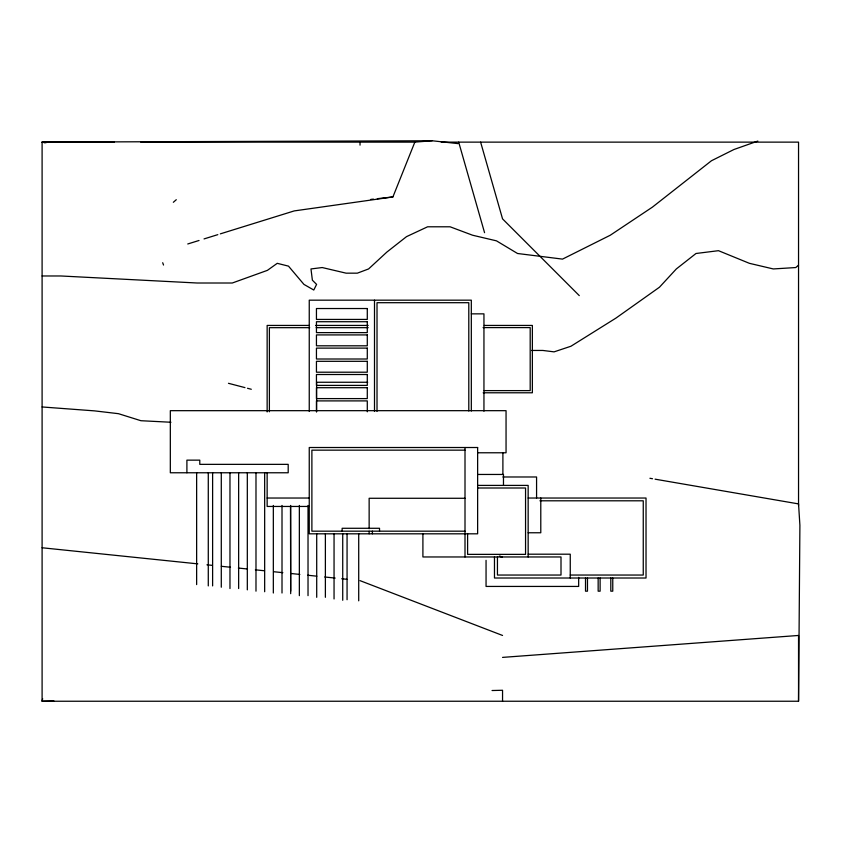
<?xml version="1.0" encoding="UTF-8"?>
<svg xmlns="http://www.w3.org/2000/svg" width="842" height="842" viewBox="0 0 842 842"><rect width="100%" height="100%" fill="white"/><g stroke="black" fill="none" stroke-linecap="round" stroke-linejoin="round"><path stroke-width="1.26" d="M458.027 143.614L432.156 140.761L42.1 142.13L42.1 701.239L798.542 701.239L799.9 525.313L798.542 503.905L655.087 479.172M42.658 698.671L42.1 701.239L53.909 700.954M220.33 233.865L294.247 210.91L392.909 196.944L414.843 142.13L432.156 140.761M173.336 202.29L176.294 199.701M798.542 265.167L795.774 267.546L773.282 268.945L749.401 263.325L718.479 250.684L695.997 253.495L676.326 268.945L659.465 287.217L615.902 318.129L570.939 346.241L554.078 351.861L542.837 350.451L531.586 350.451M757.832 141.077L733.94 149.508L711.458 160.748L652.434 207.121L610.282 235.223L562.509 259.115L517.535 253.495L496.464 240.844L472.572 235.223L450.091 226.793L427.61 226.793L406.528 236.634L386.857 252.084L368.585 268.945L357.345 273.166L346.104 273.166L322.212 267.546L310.972 268.945L312.382 280.197L316.592 284.407L313.782 290.027L303.951 284.407L288.49 266.135L277.25 263.325L267.409 270.356L232.287 283.007L197.154 283.007L60.845 275.976L42.1 275.976M187.755 243.98L199.028 240.475M204.038 238.917L217.815 234.644M370.848 199.396L373.438 199.112M377.332 198.68L392.909 196.944M502.548 657.392L798.542 635.457L798.542 701.239M492.044 690.524L502.548 690.272L502.548 701.239M44.668 142.656L42.1 142.13L114.428 142.13M140.761 142.13L414.843 142.13M441.229 142.13L798.542 142.13L798.542 505.537M471.32 313.856L483.95 313.856L483.95 411.201M309.14 325.433L267.146 325.433L267.146 411.927M315.571 325.433L368.186 325.433M484.308 325.433L532.365 325.433L532.365 392.782L483.171 392.782M309.688 327.675L269.387 327.675L269.387 411.78M316.182 327.675L368.186 327.675M483.097 327.601L530.197 327.601L530.197 390.614L484.203 390.614M367.701 382.257L316.613 382.257L316.613 411.801M465.005 450.154L311.887 450.154L311.887 531.176L465.005 531.176M477.635 452.775L506.053 452.775L506.053 410.675L170.326 410.675L170.326 472.772L288.196 472.772L288.196 464.352L199.786 464.352L199.786 460.142L186.903 460.142L186.903 472.772M477.635 474.456L503.474 474.456L503.474 485.402M502.895 476.982L536.575 476.982L536.575 497.938M477.635 485.402L528.155 485.402L528.155 556.962M477.635 488.002L525.555 488.002L525.555 554.362L467.605 554.362L467.605 533.817M267.146 498.032L309.246 498.032M528.155 498.032L646.024 498.032L646.024 578.012L494.475 578.012L494.475 556.962M465.005 498.275L369.143 498.275L369.143 528.734M539.922 500.801L643.256 500.801L643.256 575.044L570.255 575.044M309.246 506.452L267.146 506.452L267.146 472.772M528.155 532.765L540.785 532.765L540.785 498.032M528.155 554.194L570.255 554.194L570.255 578.012M170.958 422.252L140.94 420.716L118.459 413.685L94.567 410.875L42.1 406.96M42.1 547.763L197.796 563.866M206.953 564.814L212.184 565.35M221.341 566.298L230.498 567.245M238.349 568.055L247.506 569.003M255.358 569.823L264.514 570.771M273.671 571.718L282.838 572.665M290.679 573.476L299.847 574.423M307.688 575.233L316.855 576.181M324.696 576.991L335.169 578.075M341.705 578.749L346.946 579.296M42.1 142.13L45.994 142.782M649.919 478.277L652.508 478.73M228.466 383.31L244.959 387.615M247.495 388.278L251.305 389.267M499.843 556.236L502.369 556.962M499.338 556.236L501.843 556.962M360.029 580.643L502.548 635.457M579.285 295.616L502.548 218.867L480.614 142.13M162.695 262.725L163.537 265.041M458.69 142.13L484.56 232.687M290.49 506.452L290.679 591.168M612.766 578.012L612.766 591.179L610.808 591.179L610.808 578.012M600.114 578.012L600.114 591.179L598.157 591.179L598.157 578.012M587.474 578.012L587.474 591.179L585.516 591.179L585.516 578.012M578.664 577.37L578.664 586.432L486.055 586.432L486.055 560.34M502.895 452.564L502.895 474.414M497.443 556.962L497.443 575.044L561.004 575.044L561.004 556.962L422.905 556.962L422.905 533.817M471.32 411.022L471.32 300.173L309.246 300.173L309.246 411.475M468.794 411.012L468.794 302.699L377.016 302.699L377.016 411.38M465.005 447.512L465.005 556.962M379.531 531.176L379.531 528.281L342.136 528.281L342.136 531.176M374.501 300.173L374.501 411.475M372.396 531.176L372.396 533.817M369.143 531.27L369.143 533.817M367.291 411.791L367.291 400.897L316.445 400.897L316.445 411.791M360.029 142.13L360.029 145.14M358.713 533.817L358.713 600.83M347.062 533.817L347.062 599.725M342.726 533.817L342.726 600.272M334.053 533.817L334.053 598.967M325.38 533.817L325.38 597.315M316.708 533.817L316.708 597.315M308.025 505.463L308.025 595.641M299.352 505.463L299.352 595.641M290.679 505.453L290.679 593.663M282.007 505.453L282.007 593.01M273.334 505.453L273.334 593.01M264.662 472.772L264.662 591.737M255.989 472.772L255.989 591.168M247.316 472.772L247.316 589.853M238.644 472.772L238.644 588.537M229.971 472.772L229.971 588.537M221.288 472.772L221.288 587.221M212.616 472.772L212.616 585.906M208.279 472.772L208.279 585.906M196.639 472.772L196.639 584.59M367.291 308.53L316.445 308.53L316.445 319.423L367.291 319.423L367.291 308.53M367.291 321.718L316.445 321.718L316.445 332.622L367.291 332.622L367.291 321.718M367.291 334.916L316.445 334.916L316.445 345.809L367.291 345.809L367.291 334.916M367.291 348.114L316.445 348.114L316.445 359.008L367.291 359.008L367.291 348.114M367.291 361.313L316.445 361.313L316.445 372.206L367.291 372.206L367.291 361.313M367.291 374.511L316.445 374.511L316.445 385.404L367.291 385.404L367.291 374.511M367.291 387.709L316.445 387.709L316.445 398.603L367.291 398.603L367.291 387.709M477.635 447.512L309.246 447.512L309.246 533.817L477.635 533.817L477.635 447.512"/></g></svg>
